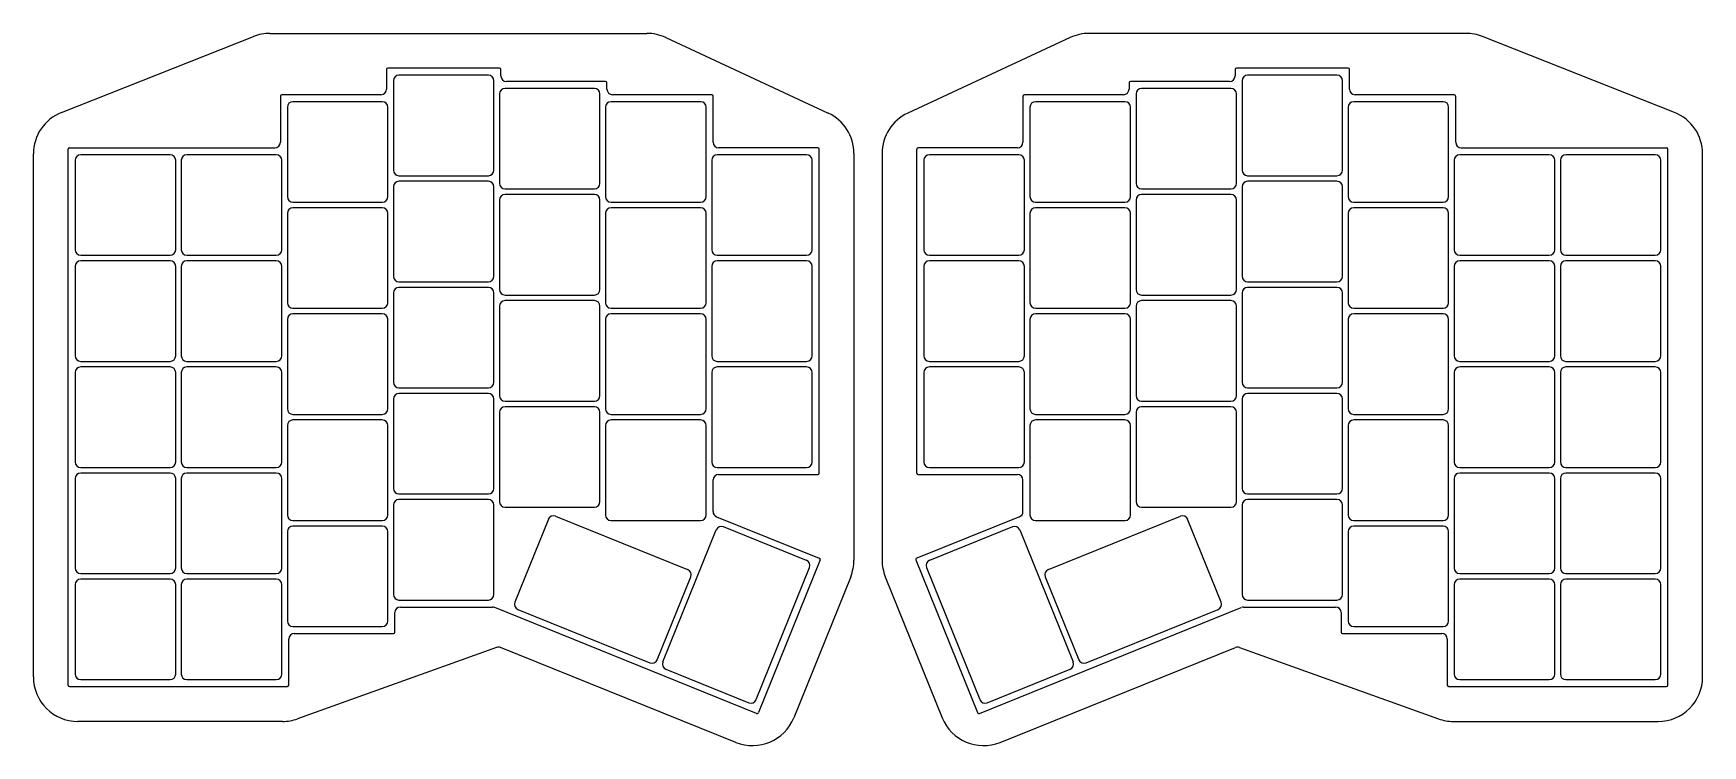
# Model space of a CAD drawing. Header units: millimetres. Extents: x 63 to 363, y -201 to -73.
import ezdxf

# ---------------------------------------------------------------- set-up
doc = ezdxf.new("R2010")
doc.units = ezdxf.units.MM

msp = doc.modelspace()

# ---------------------------------------------------------------- linework, layer by layer
for p, q in [((68.53, -87.2), (103.01, -73.55)), ((105.96, -72.99), (173.65, -72.99)), ((177.02, -73.73), (206.2, -87.3)), ((249.68, -73.73), (220.5, -87.3)), ((320.74, -72.99), (253.05, -72.99)), ((358.17, -87.2), (323.69, -73.55)), ((126.88, -79.49), (126.88, -83)), ((147.18, -79.24), (127.12, -79.24)), ((145.18, -80.49), (129.12, -80.49)), ((147.43, -80.62), (147.43, -79.49)), ((279.27, -79.49), (279.27, -80.62)), ((299.57, -79.24), (279.52, -79.24)), ((297.57, -80.49), (281.52, -80.49)), ((299.82, -83), (299.82, -79.49)), ((128.12, -81.49), (128.12, -97.54)), ((146.18, -97.54), (146.18, -81.49)), ((147.18, -83.87), (147.18, -99.92)), ((164.22, -82.87), (148.18, -82.87)), ((166.22, -81.62), (148.43, -81.62)), ((165.22, -99.92), (165.22, -83.87)), ((166.47, -83), (166.47, -81.87)), ((260.23, -81.87), (260.23, -83)), ((278.27, -81.62), (260.48, -81.62)), ((261.48, -83.87), (261.48, -99.92)), ((278.52, -82.87), (262.48, -82.87)), ((279.52, -99.92), (279.52, -83.87)), ((280.52, -81.49), (280.52, -97.54)), ((298.57, -97.54), (298.57, -81.49)), ((107.83, -84.25), (107.83, -92.53)), ((125.88, -84), (108.08, -84)), ((109.08, -86.25), (109.08, -102.3)), ((126.12, -85.25), (110.08, -85.25)), ((127.12, -102.3), (127.12, -86.25)), ((166.22, -86.25), (166.22, -102.3)), ((183.28, -85.25), (167.22, -85.25)), ((185.28, -84), (167.47, -84)), ((184.28, -102.3), (184.28, -86.25)), ((185.53, -92.53), (185.53, -84.25)), ((241.18, -84.25), (241.18, -92.53)), ((259.23, -84), (241.43, -84)), ((242.43, -86.25), (242.43, -102.3)), ((259.48, -85.25), (243.43, -85.25)), ((260.48, -102.3), (260.48, -86.25)), ((299.57, -86.25), (299.57, -102.3)), ((316.62, -85.25), (300.57, -85.25)), ((318.62, -84), (300.82, -84)), ((317.62, -102.3), (317.62, -86.25)), ((318.88, -92.53), (318.88, -84.25)), ((63.48, -188.53), (63.48, -94.63)), ((69.72, -190.03), (69.72, -93.78)), ((69.97, -93.53), (106.83, -93.53)), ((70.97, -95.78), (70.97, -111.83)), ((88.03, -94.78), (71.97, -94.78)), ((89.03, -111.83), (89.03, -95.78)), ((90.03, -95.78), (90.03, -111.83)), ((107.08, -94.78), (91.03, -94.78)), ((108.08, -111.83), (108.08, -95.78)), ((185.28, -95.78), (185.28, -111.83)), ((202.32, -94.78), (186.28, -94.78)), ((204.32, -93.53), (186.53, -93.53)), ((203.32, -111.83), (203.32, -95.78)), ((204.57, -151.93), (204.57, -93.78)), ((210.82, -94.55), (210.82, -167.56)), ((215.88, -94.55), (215.88, -167.56)), ((222.12, -151.93), (222.12, -93.78)), ((240.18, -93.53), (222.38, -93.53)), ((223.38, -95.78), (223.38, -111.83)), ((240.43, -94.78), (224.38, -94.78)), ((241.43, -111.83), (241.43, -95.78)), ((318.62, -95.78), (318.62, -111.83)), ((335.68, -94.78), (319.62, -94.78)), ((319.88, -93.53), (356.73, -93.53)), ((336.68, -111.83), (336.68, -95.78)), ((337.68, -95.78), (337.68, -111.83)), ((354.73, -94.78), (338.68, -94.78)), ((355.73, -111.83), (355.73, -95.78)), ((356.98, -190.03), (356.98, -93.78)), ((363.23, -188.53), (363.23, -94.63)), ((129.12, -98.54), (145.18, -98.54)), ((281.52, -98.54), (297.57, -98.54)), ((128.12, -100.54), (128.12, -116.59)), ((145.18, -99.54), (129.12, -99.54)), ((146.18, -116.59), (146.18, -100.54)), ((148.18, -100.92), (164.22, -100.92)), ((262.48, -100.92), (278.52, -100.92)), ((280.52, -100.54), (280.52, -116.59)), ((297.57, -99.54), (281.52, -99.54)), ((298.57, -116.59), (298.57, -100.54)), ((110.08, -103.3), (126.12, -103.3)), ((126.12, -104.3), (110.08, -104.3)), ((147.18, -102.92), (147.18, -118.97)), ((164.22, -101.92), (148.18, -101.92)), ((165.22, -118.97), (165.22, -102.92)), ((167.22, -103.3), (183.28, -103.3)), ((183.28, -104.3), (167.22, -104.3)), ((243.43, -103.3), (259.48, -103.3)), ((259.48, -104.3), (243.43, -104.3)), ((261.48, -102.92), (261.48, -118.97)), ((278.52, -101.92), (262.48, -101.92)), ((279.52, -118.97), (279.52, -102.92)), ((300.57, -103.3), (316.62, -103.3)), ((316.62, -104.3), (300.57, -104.3)), ((109.08, -105.3), (109.08, -121.35)), ((127.12, -121.35), (127.12, -105.3)), ((166.22, -105.3), (166.22, -121.35)), ((184.28, -121.35), (184.28, -105.3)), ((242.43, -105.3), (242.43, -121.35)), ((260.48, -121.35), (260.48, -105.3)), ((299.57, -105.3), (299.57, -121.35)), ((317.62, -121.35), (317.62, -105.3)), ((71.97, -112.83), (88.03, -112.83)), ((88.03, -113.83), (71.97, -113.83)), ((91.03, -112.83), (107.08, -112.83)), ((107.08, -113.83), (91.03, -113.83)), ((186.28, -112.83), (202.32, -112.83)), ((202.32, -113.83), (186.28, -113.83)), ((224.38, -112.83), (240.43, -112.83)), ((240.43, -113.83), (224.38, -113.83)), ((319.62, -112.83), (335.68, -112.83)), ((335.68, -113.83), (319.62, -113.83)), ((338.68, -112.83), (354.73, -112.83)), ((354.73, -113.83), (338.68, -113.83)), ((70.97, -114.83), (70.97, -130.88)), ((89.03, -130.88), (89.03, -114.83)), ((90.03, -114.83), (90.03, -130.88)), ((108.08, -130.88), (108.08, -114.83)), ((185.28, -114.83), (185.28, -130.88)), ((203.32, -130.88), (203.32, -114.83)), ((223.38, -114.83), (223.38, -130.88)), ((241.43, -130.88), (241.43, -114.83)), ((318.62, -114.83), (318.62, -130.88)), ((336.68, -130.88), (336.68, -114.83)), ((337.68, -114.83), (337.68, -130.88)), ((355.73, -130.88), (355.73, -114.83)), ((128.12, -119.59), (128.12, -135.64)), ((129.12, -117.59), (145.18, -117.59)), ((145.18, -118.59), (129.12, -118.59)), ((146.18, -135.64), (146.18, -119.59)), ((280.52, -119.59), (280.52, -135.64)), ((281.52, -117.59), (297.57, -117.59)), ((297.57, -118.59), (281.52, -118.59)), ((298.57, -135.64), (298.57, -119.59)), ((110.08, -122.35), (126.12, -122.35)), ((147.18, -121.97), (147.18, -138.02)), ((148.18, -119.97), (164.22, -119.97)), ((164.22, -120.97), (148.18, -120.97)), ((165.22, -138.02), (165.22, -121.97)), ((167.22, -122.35), (183.28, -122.35)), ((243.43, -122.35), (259.48, -122.35)), ((261.48, -121.97), (261.48, -138.02)), ((262.48, -119.97), (278.52, -119.97)), ((278.52, -120.97), (262.48, -120.97)), ((279.52, -138.02), (279.52, -121.97)), ((300.57, -122.35), (316.62, -122.35)), ((109.08, -124.35), (109.08, -140.4)), ((126.12, -123.35), (110.08, -123.35)), ((127.12, -140.4), (127.12, -124.35)), ((166.22, -124.35), (166.22, -140.4)), ((183.28, -123.35), (167.22, -123.35)), ((184.28, -140.4), (184.28, -124.35)), ((242.43, -124.35), (242.43, -140.4)), ((259.48, -123.35), (243.43, -123.35)), ((260.48, -140.4), (260.48, -124.35)), ((299.57, -124.35), (299.57, -140.4)), ((316.62, -123.35), (300.57, -123.35)), ((317.62, -140.4), (317.62, -124.35)), ((71.97, -131.88), (88.03, -131.88)), ((91.03, -131.88), (107.08, -131.88)), ((186.28, -131.88), (202.32, -131.88)), ((224.38, -131.88), (240.43, -131.88)), ((319.62, -131.88), (335.68, -131.88)), ((338.68, -131.88), (354.73, -131.88)), ((70.97, -133.88), (70.97, -149.93)), ((88.03, -132.88), (71.97, -132.88)), ((89.03, -149.93), (89.03, -133.88)), ((90.03, -133.88), (90.03, -149.93)), ((107.08, -132.88), (91.03, -132.88)), ((108.08, -149.93), (108.08, -133.88)), ((185.28, -133.88), (185.28, -149.93)), ((202.32, -132.88), (186.28, -132.88)), ((203.32, -149.93), (203.32, -133.88)), ((223.38, -133.88), (223.38, -149.93)), ((240.43, -132.88), (224.38, -132.88)), ((241.43, -149.93), (241.43, -133.88)), ((318.62, -133.88), (318.62, -149.93)), ((335.68, -132.88), (319.62, -132.88)), ((336.68, -149.93), (336.68, -133.88)), ((337.68, -133.88), (337.68, -149.93)), ((354.73, -132.88), (338.68, -132.88)), ((355.73, -149.93), (355.73, -133.88)), ((129.12, -136.64), (145.18, -136.64)), ((145.18, -137.64), (129.12, -137.64)), ((281.52, -136.64), (297.57, -136.64)), ((297.57, -137.64), (281.52, -137.64)), ((128.12, -138.64), (128.12, -154.69)), ((146.18, -154.69), (146.18, -138.64)), ((148.18, -139.02), (164.22, -139.02)), ((164.22, -140.02), (148.18, -140.02)), ((262.48, -139.02), (278.52, -139.02)), ((278.52, -140.02), (262.48, -140.02)), ((280.52, -138.64), (280.52, -154.69)), ((298.57, -154.69), (298.57, -138.64)), ((109.08, -143.4), (109.08, -159.45)), ((110.08, -141.4), (126.12, -141.4)), ((126.12, -142.4), (110.08, -142.4)), ((127.12, -159.45), (127.12, -143.4)), ((147.18, -141.02), (147.18, -157.07)), ((165.22, -157.07), (165.22, -141.02)), ((166.22, -143.4), (166.22, -159.45)), ((167.22, -141.4), (183.28, -141.4)), ((183.28, -142.4), (167.22, -142.4)), ((184.28, -159.45), (184.28, -143.4)), ((242.43, -143.4), (242.43, -159.45)), ((243.43, -141.4), (259.48, -141.4)), ((259.48, -142.4), (243.43, -142.4)), ((260.48, -159.45), (260.48, -143.4)), ((261.48, -141.02), (261.48, -157.07)), ((279.52, -157.07), (279.52, -141.02)), ((299.57, -143.4), (299.57, -159.45)), ((300.57, -141.4), (316.62, -141.4)), ((316.62, -142.4), (300.57, -142.4)), ((317.62, -159.45), (317.62, -143.4)), ((71.97, -150.93), (88.03, -150.93)), ((88.03, -151.93), (71.97, -151.93)), ((91.03, -150.93), (107.08, -150.93)), ((107.08, -151.93), (91.03, -151.93)), ((186.28, -150.93), (202.32, -150.93)), ((186.53, -152.18), (204.32, -152.18)), ((222.38, -152.18), (240.18, -152.18)), ((224.38, -150.93), (240.43, -150.93)), ((319.62, -150.93), (335.68, -150.93)), ((335.68, -151.93), (319.62, -151.93)), ((338.68, -150.93), (354.73, -150.93)), ((354.73, -151.93), (338.68, -151.93)), ((70.97, -152.93), (70.97, -168.97)), ((89.03, -168.97), (89.03, -152.93)), ((90.03, -152.93), (90.03, -168.97)), ((108.08, -168.97), (108.08, -152.93)), ((129.12, -155.69), (145.18, -155.69)), ((185.53, -158.86), (185.53, -153.18)), ((241.18, -158.86), (241.18, -153.18)), ((281.52, -155.69), (297.57, -155.69)), ((318.62, -152.93), (318.62, -168.97)), ((336.68, -168.97), (336.68, -152.93)), ((337.68, -152.93), (337.68, -168.97)), ((355.73, -168.97), (355.73, -152.93)), ((128.12, -157.69), (128.12, -173.74)), ((145.18, -156.69), (129.12, -156.69)), ((146.18, -173.74), (146.18, -157.69)), ((148.18, -158.07), (164.22, -158.07)), ((262.48, -158.07), (278.52, -158.07)), ((280.52, -157.69), (280.52, -173.74)), ((297.57, -156.69), (281.52, -156.69)), ((298.57, -173.74), (298.57, -157.69)), ((110.08, -160.45), (126.12, -160.45)), ((126.12, -161.45), (110.08, -161.45)), ((155.95, -160.24), (149.94, -175.12)), ((157.25, -159.69), (180.96, -169.27)), ((167.22, -160.45), (183.28, -160.45)), ((186.15, -159.78), (204.6, -167.2)), ((202.28, -167.61), (187.4, -161.59)), ((240.55, -159.78), (222.1, -167.2)), ((239.3, -161.59), (224.42, -167.61)), ((243.43, -160.45), (259.48, -160.45)), ((245.74, -169.27), (269.45, -159.69)), ((276.76, -175.12), (270.75, -160.24)), ((300.57, -160.45), (316.62, -160.45)), ((316.62, -161.45), (300.57, -161.45)), ((109.08, -162.45), (109.08, -178.5)), ((127.12, -178.5), (127.12, -162.45)), ((176.52, -185.86), (186.1, -162.15)), ((240.6, -162.15), (250.18, -185.86)), ((299.57, -162.45), (299.57, -178.5)), ((317.62, -178.5), (317.62, -162.45)), ((204.74, -167.52), (193.66, -194.94)), ((221.96, -167.52), (233.04, -194.94)), ((71.97, -169.97), (88.03, -169.97)), ((91.03, -169.97), (107.08, -169.97)), ((175.5, -185.45), (181.51, -170.57)), ((193.25, -192.62), (202.83, -168.91)), ((210.24, -170.56), (200.03, -195.87)), ((216.46, -170.56), (226.67, -195.87)), ((223.87, -168.91), (233.45, -192.62)), ((245.19, -170.57), (251.2, -185.45)), ((319.62, -169.97), (335.68, -169.97)), ((338.68, -169.97), (354.73, -169.97)), ((70.97, -171.97), (70.97, -188.03)), ((88.03, -170.97), (71.97, -170.97)), ((89.03, -188.03), (89.03, -171.97)), ((90.03, -171.97), (90.03, -188.03)), ((107.08, -170.97), (91.03, -170.97)), ((108.08, -188.03), (108.08, -171.97)), ((318.62, -171.97), (318.62, -188.03)), ((335.68, -170.97), (319.62, -170.97)), ((336.68, -188.03), (336.68, -171.97)), ((337.68, -171.97), (337.68, -188.03)), ((354.73, -170.97), (338.68, -170.97)), ((355.73, -188.03), (355.73, -171.97)), ((129.12, -174.74), (145.18, -174.74)), ((129.38, -175.99), (145.93, -175.99)), ((193.34, -195.08), (146.31, -176.06)), ((150.49, -176.42), (174.2, -186)), ((233.36, -195.08), (280.39, -176.06)), ((252.5, -186), (276.21, -176.42)), ((280.77, -175.99), (297.32, -175.99)), ((281.52, -174.74), (297.57, -174.74)), ((110.08, -179.5), (126.12, -179.5)), ((128.38, -180.5), (128.38, -176.99)), ((298.32, -176.99), (298.32, -180.5)), ((300.57, -179.5), (316.62, -179.5)), ((109.33, -190.03), (109.33, -181.75)), ((110.33, -180.75), (128.12, -180.75)), ((298.57, -180.75), (316.38, -180.75)), ((317.38, -181.75), (317.38, -190.03)), ((146.66, -183.24), (110.93, -196.06)), ((189.62, -200.29), (147.37, -183.25)), ((237.08, -200.29), (279.33, -183.25)), ((280.04, -183.24), (315.77, -196.06)), ((177.07, -187.16), (191.95, -193.17)), ((234.75, -193.17), (249.63, -187.16)), ((69.97, -190.28), (109.08, -190.28)), ((71.97, -189.03), (88.03, -189.03)), ((91.03, -189.03), (107.08, -189.03)), ((317.62, -190.28), (356.73, -190.28)), ((319.62, -189.03), (335.68, -189.03)), ((338.68, -189.03), (354.73, -189.03)), ((108.23, -196.53), (71.47, -196.53)), ((318.47, -196.53), (355.23, -196.53))]:
    msp.add_line(p, q)
for centre, radius, start, end in [((105.96, -80.99), 8, 90, 111.5925), ((103.38, -74.48), 1, 111.5924517, 111.5924534), ((173.65, -80.99), 8, 65.0663, 90), ((176.6, -74.64), 1, 65.0663403, 65.0663435), ((253.05, -80.99), 8, 90, 114.9337), ((250.1, -74.64), 1, 114.9336565, 114.9336597), ((320.74, -80.99), 8, 68.4075, 90), ((323.32, -74.48), 1, 68.4075466, 68.4075483), ((127.12, -79.49), 0.25, 90, 180), ((129.12, -81.49), 1, 90, 180), ((145.18, -81.49), 1, 0, 90), ((147.18, -79.49), 0.25, 0, 90), ((148.43, -80.62), 1, 180, 270), ((278.27, -80.62), 1, 270, 0), ((279.52, -79.49), 0.25, 90, 180), ((281.52, -81.49), 1, 90, 180), ((297.57, -81.49), 1, 0, 90), ((299.57, -79.49), 0.25, 0, 90), ((125.88, -83), 1, 270, 0), ((148.18, -83.87), 1, 90, 180), ((164.22, -83.87), 1, 0, 90), ((166.22, -81.87), 0.25, 0, 90), ((167.47, -83), 1, 180, 270), ((259.23, -83), 1, 270, 0), ((260.48, -81.87), 0.25, 90, 180), ((262.48, -83.87), 1, 90, 180), ((278.52, -83.87), 1, 0, 90), ((300.82, -83), 1, 180, 270), ((108.08, -84.25), 0.25, 90, 180), ((110.08, -86.25), 1, 90, 180), ((126.12, -86.25), 1, 0, 90), ((167.22, -86.25), 1, 90, 180), ((183.28, -86.25), 1, 0, 90), ((185.28, -84.25), 0.25, 0, 90), ((241.43, -84.25), 0.25, 90, 180), ((243.43, -86.25), 1, 90, 180), ((259.48, -86.25), 1, 0, 90), ((300.57, -86.25), 1, 90, 180), ((316.62, -86.25), 1, 0, 90), ((318.62, -84.25), 0.25, 0, 90), ((71.47, -94.63), 8, 111.5925, 180), ((202.82, -94.55), 8, 0, 65.0663), ((223.88, -94.55), 8, 114.9337, 180), ((355.23, -94.63), 8, 0, 68.4075), ((106.83, -92.53), 1, 270, 0), ((186.53, -92.53), 1, 180, 270), ((240.18, -92.53), 1, 270, 0), ((319.88, -92.53), 1, 180, 270), ((69.97, -93.78), 0.25, 90, 180), ((71.97, -95.78), 1, 90, 180), ((88.03, -95.78), 1, 0, 90), ((91.03, -95.78), 1, 90, 180), ((107.08, -95.78), 1, 0, 90), ((186.28, -95.78), 1, 90, 180), ((202.32, -95.78), 1, 0, 90), ((204.32, -93.78), 0.25, 0, 90), ((222.38, -93.78), 0.25, 90, 180), ((224.38, -95.78), 1, 90, 180), ((240.43, -95.78), 1, 0, 90), ((319.62, -95.78), 1, 90, 180), ((335.68, -95.78), 1, 0, 90), ((338.68, -95.78), 1, 90, 180), ((354.73, -95.78), 1, 0, 90), ((356.73, -93.78), 0.25, 0, 90), ((129.12, -97.54), 1, 180, 270), ((145.18, -97.54), 1, 270, 0), ((281.52, -97.54), 1, 180, 270), ((297.57, -97.54), 1, 270, 0), ((129.12, -100.54), 1, 90, 180), ((145.18, -100.54), 1, 0, 90), ((148.18, -99.92), 1, 180, 270), ((164.22, -99.92), 1, 270, 0), ((262.48, -99.92), 1, 180, 270), ((278.52, -99.92), 1, 270, 0), ((281.52, -100.54), 1, 90, 180), ((297.57, -100.54), 1, 0, 90), ((110.08, -102.3), 1, 180, 270), ((110.08, -105.3), 1, 90, 180), ((126.12, -102.3), 1, 270, 0), ((126.12, -105.3), 1, 0, 90), ((148.18, -102.92), 1, 90, 180), ((164.22, -102.92), 1, 0, 90), ((167.22, -102.3), 1, 180, 270), ((167.22, -105.3), 1, 90, 180), ((183.28, -102.3), 1, 270, 0), ((183.28, -105.3), 1, 0, 90), ((243.43, -102.3), 1, 180, 270), ((243.43, -105.3), 1, 90, 180), ((259.48, -102.3), 1, 270, 0), ((259.48, -105.3), 1, 0, 90), ((262.48, -102.92), 1, 90, 180), ((278.52, -102.92), 1, 0, 90), ((300.57, -102.3), 1, 180, 270), ((300.57, -105.3), 1, 90, 180), ((316.62, -102.3), 1, 270, 0), ((316.62, -105.3), 1, 0, 90), ((71.97, -111.83), 1, 180, 270), ((71.97, -114.83), 1, 90, 180), ((88.03, -111.83), 1, 270, 0), ((88.03, -114.83), 1, 0, 90), ((91.03, -111.83), 1, 180, 270), ((91.03, -114.83), 1, 90, 180), ((107.08, -111.83), 1, 270, 0), ((107.08, -114.83), 1, 0, 90), ((186.28, -111.83), 1, 180, 270), ((186.28, -114.83), 1, 90, 180), ((202.32, -111.83), 1, 270, 0), ((202.32, -114.83), 1, 0, 90), ((224.38, -111.83), 1, 180, 270), ((224.38, -114.83), 1, 90, 180), ((240.43, -111.83), 1, 270, 0), ((240.43, -114.83), 1, 0, 90), ((319.62, -111.83), 1, 180, 270), ((319.62, -114.83), 1, 90, 180), ((335.68, -111.83), 1, 270, 0), ((335.68, -114.83), 1, 0, 90), ((338.68, -111.83), 1, 180, 270), ((338.68, -114.83), 1, 90, 180), ((354.73, -111.83), 1, 270, 0), ((354.73, -114.83), 1, 0, 90), ((129.12, -116.59), 1, 180, 270), ((145.18, -116.59), 1, 270, 0), ((281.52, -116.59), 1, 180, 270), ((297.57, -116.59), 1, 270, 0), ((129.12, -119.59), 1, 90, 180), ((145.18, -119.59), 1, 0, 90), ((148.18, -118.97), 1, 180, 270), ((164.22, -118.97), 1, 270, 0), ((262.48, -118.97), 1, 180, 270), ((278.52, -118.97), 1, 270, 0), ((281.52, -119.59), 1, 90, 180), ((297.57, -119.59), 1, 0, 90), ((110.08, -121.35), 1, 180, 270), ((126.12, -121.35), 1, 270, 0), ((148.18, -121.97), 1, 90, 180), ((164.22, -121.97), 1, 0, 90), ((167.22, -121.35), 1, 180, 270), ((183.28, -121.35), 1, 270, 0), ((243.43, -121.35), 1, 180, 270), ((259.48, -121.35), 1, 270, 0), ((262.48, -121.97), 1, 90, 180), ((278.52, -121.97), 1, 0, 90), ((300.57, -121.35), 1, 180, 270), ((316.62, -121.35), 1, 270, 0), ((110.08, -124.35), 1, 90, 180), ((126.12, -124.35), 1, 0, 90), ((167.22, -124.35), 1, 90, 180), ((183.28, -124.35), 1, 0, 90), ((243.43, -124.35), 1, 90, 180), ((259.48, -124.35), 1, 0, 90), ((300.57, -124.35), 1, 90, 180), ((316.62, -124.35), 1, 0, 90), ((71.97, -130.88), 1, 180, 270), ((88.03, -130.88), 1, 270, 0), ((91.03, -130.88), 1, 180, 270), ((107.08, -130.88), 1, 270, 0), ((186.28, -130.88), 1, 180, 270), ((202.32, -130.88), 1, 270, 0), ((224.38, -130.88), 1, 180, 270), ((240.43, -130.88), 1, 270, 0), ((319.62, -130.88), 1, 180, 270), ((335.68, -130.88), 1, 270, 0), ((338.68, -130.88), 1, 180, 270), ((354.73, -130.88), 1, 270, 0), ((71.97, -133.88), 1, 90, 180), ((88.03, -133.88), 1, 0, 90), ((91.03, -133.88), 1, 90, 180), ((107.08, -133.88), 1, 0, 90), ((186.28, -133.88), 1, 90, 180), ((202.32, -133.88), 1, 0, 90), ((224.38, -133.88), 1, 90, 180), ((240.43, -133.88), 1, 0, 90), ((319.62, -133.88), 1, 90, 180), ((335.68, -133.88), 1, 0, 90), ((338.68, -133.88), 1, 90, 180), ((354.73, -133.88), 1, 0, 90), ((129.12, -135.64), 1, 180, 270), ((129.12, -138.64), 1, 90, 180), ((145.18, -135.64), 1, 270, 0), ((145.18, -138.64), 1, 0, 90), ((281.52, -135.64), 1, 180, 270), ((281.52, -138.64), 1, 90, 180), ((297.57, -135.64), 1, 270, 0), ((297.57, -138.64), 1, 0, 90), ((110.08, -140.4), 1, 180, 270), ((126.12, -140.4), 1, 270, 0), ((148.18, -138.02), 1, 180, 270), ((148.18, -141.02), 1, 90, 180), ((164.22, -138.02), 1, 270, 0), ((164.22, -141.02), 1, 0, 90), ((167.22, -140.4), 1, 180, 270), ((183.28, -140.4), 1, 270, 0), ((243.43, -140.4), 1, 180, 270), ((259.48, -140.4), 1, 270, 0), ((262.48, -138.02), 1, 180, 270), ((262.48, -141.02), 1, 90, 180), ((278.52, -138.02), 1, 270, 0), ((278.52, -141.02), 1, 0, 90), ((300.57, -140.4), 1, 180, 270), ((316.62, -140.4), 1, 270, 0), ((110.08, -143.4), 1, 90, 180), ((126.12, -143.4), 1, 0, 90), ((167.22, -143.4), 1, 90, 180), ((183.28, -143.4), 1, 0, 90), ((243.43, -143.4), 1, 90, 180), ((259.48, -143.4), 1, 0, 90), ((300.57, -143.4), 1, 90, 180), ((316.62, -143.4), 1, 0, 90), ((71.97, -149.93), 1, 180, 270), ((71.97, -152.93), 1, 90, 180), ((88.03, -149.93), 1, 270, 0), ((88.03, -152.93), 1, 0, 90), ((91.03, -149.93), 1, 180, 270), ((91.03, -152.93), 1, 90, 180), ((107.08, -149.93), 1, 270, 0), ((107.08, -152.93), 1, 0, 90), ((186.28, -149.93), 1, 180, 270), ((186.53, -153.18), 1, 90, 180), ((202.32, -149.93), 1, 270, 0), ((204.32, -151.93), 0.25, 270, 360), ((222.38, -151.93), 0.25, 180, 270), ((224.38, -149.93), 1, 180, 270), ((240.18, -153.18), 1, 0, 90), ((240.43, -149.93), 1, 270, 0), ((319.62, -149.93), 1, 180, 270), ((319.62, -152.93), 1, 90, 180), ((335.68, -149.93), 1, 270, 0), ((335.68, -152.93), 1, 0, 90), ((338.68, -149.93), 1, 180, 270), ((338.68, -152.93), 1, 90, 180), ((354.73, -149.93), 1, 270, 0), ((354.73, -152.93), 1, 0, 90), ((129.12, -154.69), 1, 180, 270), ((145.18, -154.69), 1, 270, 0), ((281.52, -154.69), 1, 180, 270), ((297.57, -154.69), 1, 270, 0), ((129.12, -157.69), 1, 90, 180), ((145.18, -157.69), 1, 0, 90), ((148.18, -157.07), 1, 180, 270), ((164.22, -157.07), 1, 270, 0), ((186.53, -158.86), 1, 180, 248.1099), ((240.18, -158.86), 1, 291.8901, 0), ((262.48, -157.07), 1, 180, 270), ((278.52, -157.07), 1, 270, 0), ((281.52, -157.69), 1, 90, 180), ((297.57, -157.69), 1, 0, 90), ((110.08, -159.45), 1, 180, 270), ((110.08, -162.45), 1, 90, 180), ((126.12, -159.45), 1, 270, 0), ((126.12, -162.45), 1, 0, 90), ((156.87, -160.61), 1, 68, 158), ((167.22, -159.45), 1, 180, 270), ((183.28, -159.45), 1, 270, 0), ((187.03, -162.52), 1, 68, 158), ((239.67, -162.52), 1, 22, 112), ((243.43, -159.45), 1, 180, 270), ((259.48, -159.45), 1, 270, 0), ((269.83, -160.61), 1, 22, 112), ((300.57, -159.45), 1, 180, 270), ((300.57, -162.45), 1, 90, 180), ((316.62, -159.45), 1, 270, 0), ((316.62, -162.45), 1, 0, 90), ((201.91, -168.53), 1, 338, 68), ((204.51, -167.43), 0.25, 338, 68.1099), ((202.82, -167.56), 8, 338.0253, 360), ((223.88, -167.56), 8, 180, 201.9747), ((222.19, -167.43), 0.25, 111.8901, 202), ((224.79, -168.53), 1, 112, 202), ((71.97, -168.97), 1, 180, 270), ((88.03, -168.97), 1, 270, 0), ((91.03, -168.97), 1, 180, 270), ((107.08, -168.97), 1, 270, 0), ((180.59, -170.19), 1, 338, 68), ((204.68, -168.31), 6, 338.0148, 338.0253), ((222.02, -168.31), 6, 201.9747, 201.9852), ((246.11, -170.19), 1, 112, 202), ((319.62, -168.97), 1, 180, 270), ((335.68, -168.97), 1, 270, 0), ((338.68, -168.97), 1, 180, 270), ((354.73, -168.97), 1, 270, 0), ((71.97, -171.97), 1, 90, 180), ((88.03, -171.97), 1, 0, 90), ((91.03, -171.97), 1, 90, 180), ((107.08, -171.97), 1, 0, 90), ((129.12, -173.74), 1, 180, 270), ((145.18, -173.74), 1, 270, 0), ((281.52, -173.74), 1, 180, 270), ((297.57, -173.74), 1, 270, 0), ((319.62, -171.97), 1, 90, 180), ((335.68, -171.97), 1, 0, 90), ((338.68, -171.97), 1, 90, 180), ((354.73, -171.97), 1, 0, 90), ((129.38, -176.99), 1, 90, 180), ((145.93, -176.99), 1, 67.9793, 90), ((150.86, -175.49), 1, 158, 248), ((275.84, -175.49), 1, 292, 22), ((280.77, -176.99), 1, 90, 112.0207), ((297.32, -176.99), 1, 0, 90), ((110.08, -178.5), 1, 180, 270), ((126.12, -178.5), 1, 270, 0), ((300.57, -178.5), 1, 180, 270), ((316.62, -178.5), 1, 270, 0), ((110.33, -181.75), 1, 90, 180), ((128.12, -180.5), 0.25, 270, 360), ((298.57, -180.5), 0.25, 180, 270), ((316.38, -181.75), 1, 0, 90), ((147, -184.18), 1, 68.0299, 109.7354), ((174.58, -185.07), 1, 248, 338), ((252.12, -185.07), 1, 202, 292), ((279.7, -184.18), 1, 70.2646, 111.9701), ((71.47, -188.53), 8, 180, 270), ((71.97, -188.03), 1, 180, 270), ((88.03, -188.03), 1, 270, 0), ((91.03, -188.03), 1, 180, 270), ((107.08, -188.03), 1, 270, 0), ((177.45, -186.23), 1, 158, 248), ((249.25, -186.23), 1, 292, 22), ((319.62, -188.03), 1, 180, 270), ((335.68, -188.03), 1, 270, 0), ((338.68, -188.03), 1, 180, 270), ((354.73, -188.03), 1, 270, 0), ((355.23, -188.53), 8, 270, 360), ((69.97, -190.03), 0.25, 180, 270), ((109.08, -190.03), 0.25, 270, 360), ((317.62, -190.03), 0.25, 180, 270), ((356.73, -190.03), 0.25, 270, 360), ((192.33, -192.25), 1, 248, 338), ((234.37, -192.25), 1, 202, 292), ((108.23, -188.53), 8, 270, 289.7354), ((192.61, -192.87), 8, 248.0299, 338.0253), ((193.43, -194.85), 0.25, 247.9793, 338), ((234.09, -192.87), 8, 201.9747, 291.9701), ((233.27, -194.85), 0.25, 202, 292.0207), ((318.47, -188.53), 8, 250.2646, 270), ((189.99, -199.37), 1, 248.0299479, 248.0299485), ((236.71, -199.37), 1, 291.9700515, 291.9700521)]:
    msp.add_arc(centre, radius, start, end)

doc.saveas('drawing.dxf')
